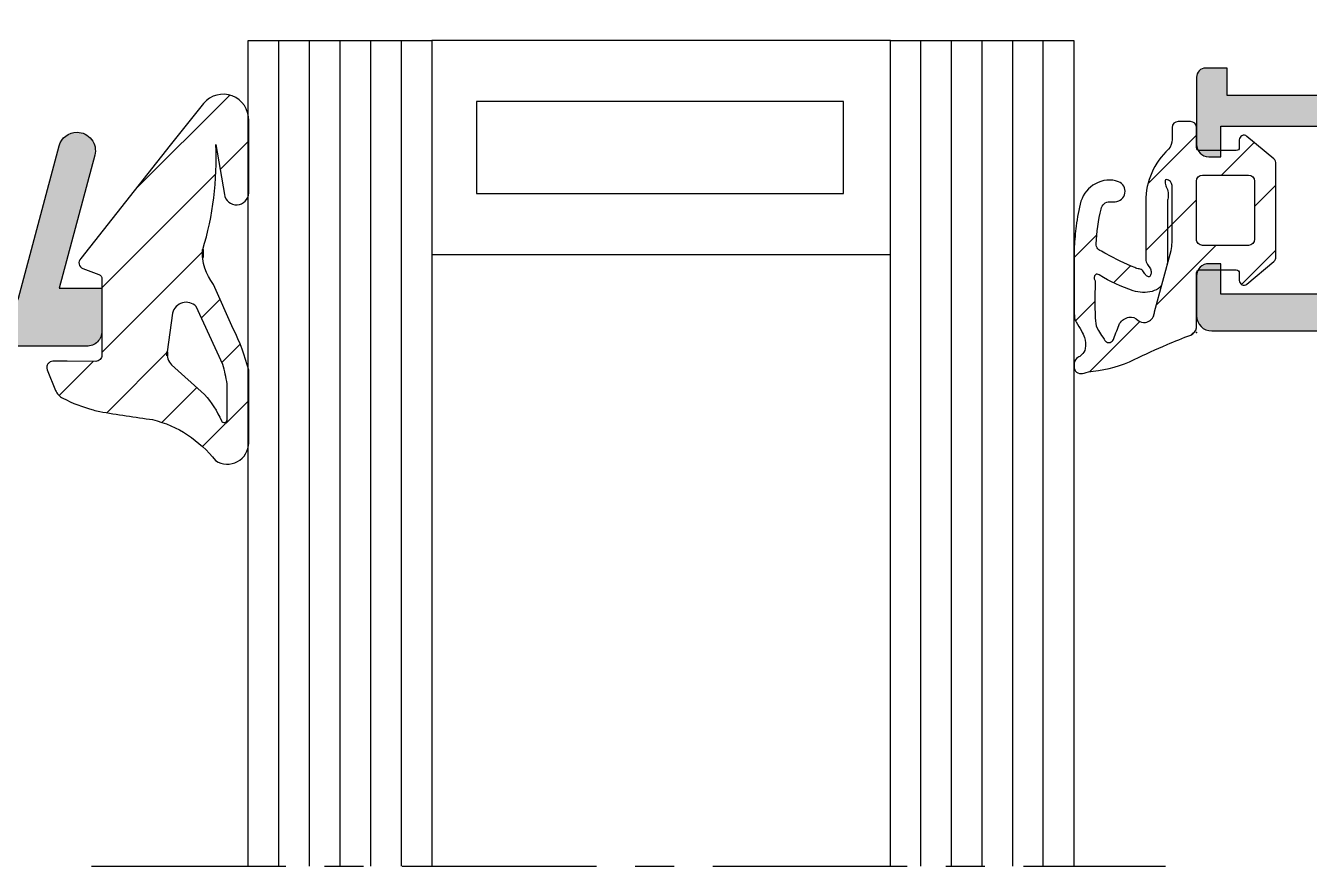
# Model space of a CAD drawing. Header units: millimetres. Extents: x -157 to 4988, y 4688 to 7765.
# Drawn here: x 1968.37 to 2010.36, y 5128.63 to 5156.12 of the extents above; entities that cross this region are included whole.
import ezdxf

# ---------------------------------------------------------------- set-up
doc = ezdxf.new("R2010")
doc.units = ezdxf.units.MM
doc.header["$LTSCALE"] = 0.2
doc.linetypes.add('CENTER', pattern=[50.800000000000004, 31.75, -6.35, 6.35, -6.35])
doc.layers.add('AM_VIS', color=7, linetype='Continuous', lineweight=50)
for name, color, linetype in [('REYNAERS', 7, 'Continuous'), ('RI-FILLING', 7, 'Continuous'), ('RI-GASKET', 7, 'Continuous'), ('RI-HATCH-I', 4, 'Continuous'), ('RI-HATCH-P', 7, 'Continuous'), ('RI-OTHERS', 7, 'CENTER'), ('RI-PROFILE', 7, 'Continuous')]:
    doc.layers.add(name, color=color, linetype=linetype)

# ---------------------------------------------------------------- blocks, each defined once
blk = doc.blocks.new('0809125v2')
at = {"layer": 'RI-HATCH-I'}
h = blk.add_hatch(dxfattribs=at)
h.set_pattern_fill('_USER', color=256, scale=1.5, angle=45, style=0, pattern_type=0)
h.set_pattern_definition([(45, (-188.570118990486, -265.9912318183971), (-1.060660171779821, 1.060660171779821), [])])
edge = h.paths.add_edge_path(flags=0)
edge.add_arc((-3.266808790344641, -1.514390363790483), 6.993056930356515, 13.12762911461085, 14.8832352250005)
edge.add_arc((-1.254332935883014, -0.9692369267245908), 4.908084508887632, 14.766967212655, 27.32736249534486)
edge.add_arc((2.663967475903718, 1.051930842461331), 0.4992187407762521, 27.69322661624807, 47.7216272417134)
edge.add_arc((2.662483325391094, 1.050298545000658), 0.5014248907579857, 47.7216272417722, 67.91622092790882)
edge.add_line((2.851000000005769, 1.514936451831488), (2.175000000005383, 1.787936451832536))
edge.add_arc((2.101143009103197, 1.602079170425384), 0.1999944603160469, 68.32784400976273, 96.1664970594739)
edge.add_arc((2.101205321873039, 1.600590288079218), 0.201481445245687, 96.13863407999324, 123.8417864577367)
edge.add_arc((2.098819113653661, 1.602228784108263), 0.1987945393241029, 123.5335516076557, 151.7943892228079)
edge.add_arc((2.099443878106484, 1.602019856185905), 0.1994438955410816, 151.8263251967671, 180.0239602102188)
edge.add_line((1.900000000004837, 1.601936451831023), (1.900000000004837, 1.140347742772462))
edge.add_line((1.900000000005292, 1.140347742772462), (1.902937866565225, 0.2007494766916693))
edge.add_ellipse((1.702936626431637, 0.2007527028749223), major_axis=(-0.2000012401589834, 0), ratio=1, start_angle=134.999597686171, end_angle=179.9990757723808, ccw=False)
edge.add_ellipse((1.70293464037988, 0.200750716824075), major_axis=(-0.2000012401589834, 0), ratio=1, start_angle=90.00092422827697, end_angle=135.000402314566, ccw=False)
edge.add_line((1.702937866564952, 0.0007494766909417194), (-0.7939584688417938, 0.0007494766909417194))
edge.add_ellipse((-0.793958468841339, 0.1507494766905779), major_axis=(0, 0.1500000000006174), ratio=1, start_angle=110.99402254853209, end_angle=179.9999999999132, ccw=False)
edge.add_line((-0.934001140129368, 0.09700889408708235), (-1.135618380251145, 0.6224035868257829))
edge.add_arc((-1.322341941968062, 0.5507494766883951), 0.1999999999998472, 20.99402254845538, 134.1806700118961)
edge.add_line((-1.461726581500244, 0.6941786308456699), (-5.164543037093409, -2.23319652425522))
edge.add_line((-5.164543037093409, -2.23319652425522), (-6.535396460794601, -3.325318002316237))
edge.add_arc((-5.999016009218195, -3.964903698249657), 0.83472980734774, 129.9844533104583, 271.5753617302869)
edge.add_line((-5.976067796917761, -4.799318002312759), (-3.603725124662816, -4.799318002312759))
edge.add_arc((-3.614762668240729, -4.399966688124152), 0.3995038166426877, 271.583176726607, 442.0338848151334)
edge.add_line((-3.559396460799491, -4.004318002312687), (-5.184189593621596, -3.727479480399381))
edge.add_arc((-4.731660991873269, 6.604335743792433), 10.34172074474139, 267.4920749722565, 286.7525235910142)
edge.add_ellipse((-1.621202047934986, -4.877265838505593), major_axis=(-1.584105772896125, 0), ratio=1, start_angle=230.5735359755552, end_angle=274.6919500438218, ccw=False)
edge.add_line((-0.6151564961917586, -3.653638669984105), (0.8384023556056661, -4.296343671825127))
edge.add_arc((3.980356491244237, 2.079099200702728), 7.107611948562512, 243.7649394590514, 255.4101071984711)
edge.add_line((2.189958660427436, -4.799318002312759), (4.565612852206613, -4.799318002312759))
edge.add_arc((4.565441028461208, -4.099372415295477), 0.6999456081075806, 270.0140650579369, 393.2773109394639)
edge.add_ellipse((7.451437930762239, -0.7468770168375727), major_axis=(0, 3.755720693927097), ratio=1, start_angle=104.0513710133489, end_angle=142.2208993995297, ccw=False)
edge.add_arc((-60.45784792669863, -10.5866928264582), 64.883123842243, 7.90902789901756, 9.456818615984918)
edge = h.paths.add_edge_path(flags=0)
edge.add_line((0.3247293850424455, -2.312465564014531), (1.591729385042271, -2.134465564014647))
edge.add_ellipse((1.659614739861553, -2.632056340183738), major_axis=(-0.5022001612174773, 0), ratio=1, start_angle=224.7201225362318, end_angle=277.7687909975172, ccw=False)
edge.add_line((2.016454267008356, -2.278686061590236), (2.985850353051973, -3.357111057848272))
edge.add_arc((5.172120362880577, -0.8760725336756536), 3.306860854996689, 228.613772336406, 246.3421014485282)
edge.add_ellipse((3.805032848432091, -3.996612969745513), major_axis=(0, 0.100000000000024), ratio=1, start_angle=180, end_angle=336.34210144873094, ccw=False)
edge.add_line((3.805032848432091, -4.096612969744058), (2.639232276286947, -4.096612969744058))
edge.add_ellipse((3.453900262083351, 0.9985102552895455), major_axis=(-5.159841529094246, 0), ratio=1, start_angle=73.68331852826799, end_angle=80.91577264250208, ccw=False)
edge.add_line((2.004262695929555, -3.95351110291773), (0.110729385042049, -3.081014738284978))
edge.add_ellipse((0.426497637256233, -2.754870987105789), major_axis=(-0.4539596188423319, 0), ratio=1, start_angle=-77.04538985495651, end_angle=45.92601561603118, ccw=False)
at = {"layer": 'AM_VIS', "color": 251}
for p, q in [((1.727500094673559, -2.134465564015102), (1.591729385040452, -2.134465564015102)), ((-1.491624600367032, -3.298468579576422), (-1.750779495523403, -3.298468579576422))]:
    blk.add_line(p, q, dxfattribs=at)
at = {"layer": 'RI-GASKET'}
for points in [[(1.90293786656477, 0.2007494766912146), (1.900000000004837, 1.140347742772008), (1.90000000000461, 1.601936451830625, -0.1236600000006206), (1.92363000000455, 1.69618645183067, -0.1239400000002338), (1.989000000005035, 1.767936451831588, -0.1214700000011062), (2.079660000005106, 1.800916451831597, -0.1220700000003591), (2.175000000005383, 1.787936451832081), (2.851000000005683, 1.514936451830806, -0.08834430147093786), (2.999808536600796, 1.421295341421001, -0.08761353451149438), (3.105999997136053, 1.283936448675092, -0.05486000000001399), (3.491639997135934, 0.2817764486766237, -0.007660426586810939), (3.543495495609761, 0.07387937523782284, -0.006753613713238881), (3.808094293668574, -1.658735050109271, 0.1681031249135108), (5.150612851243494, -3.715318002314177, -0.5964937297151146), (4.565612852206613, -4.799318002313214), (2.189958660428033, -4.799318002314521, -0.05085540381365652), (0.8384023556056661, -4.296343671825582), (-0.6151564961931797, -3.653638669984787, 0.1949165639264161), (-1.750779495523091, -3.29846857957682, -0.08423796875828747), (-5.184189593621596, -3.727479480399836), (-3.55939646079932, -4.004318002311493, -0.9199555633543457), (-3.603725124662816, -4.799318002313214), (-5.976067796917789, -4.799318002314351, -0.7106033068009612), (-6.535396460794601, -3.325318002316692), (-5.164543037093409, -2.233196524255675), (-1.461726581500642, 0.6941786308453857, -0.5383693731078114), (-1.135618380251145, 0.6224035868253281), (-0.9340011401298511, 0.09700889408657076, 0.3105368499088417), (-0.7939584688417938, 0.0007494766904869721), (1.702937866564952, 0.0007494766904869721, 0.1989099999994804), (1.844357866564962, 0.05932947669140276, 0.1989099999987892)], [(2.016454267008356, -2.27868606159069), (2.985850353051717, -3.357111057849465, 0.07750908741562224), (3.845160331549806, -3.905017199654708, -0.81225856306562), (3.805032848432091, -4.096612969745991), (2.639232276286947, -4.096612969744513, -0.03156801431569928), (2.004262695929327, -3.953511102920174), (0.110729385042049, -3.081014738285432, -0.5947685654911321), (0.3247293850423603, -2.312465564014701), (1.591729385042271, -2.134465564015102, -0.2356928851204286)]]:
    blk.add_lwpolyline(points, format="xyb", close=True, dxfattribs=at)
blk = doc.blocks.new('0020687b')
at = {"layer": 'RI-PROFILE'}
blk.add_lwpolyline([(-1.13686837721616e-13, -0.4999999999999032), (1.13686837721616e-13, -1.292893218813236, 0.1989123673796515), (0.1464466094068939, -1.64644660940657), (0.3535533905932198, -1.853553390592782, -0.198912367379718), (0.5, -2.207106781186229), (0.5000000000001137, -3.99999999999979), (-1.199999999817919, -3.999999999999562), (-1.735532172591093, -3.805082229618196, 0.2216946626429195), (-2.577552315916819, -3.878749446619639), (-3.249999999999886, -4.266987298040948, 0.7673269879789715), (-3, -5.199999999933115), (0.4999999999755573, -5.199999999999622, 0.4142135623786883), (1.800000000000182, -3.899999999999539), (1.800000000000068, -1.811324896595027, -0.4115167311707437), (2.300000000000068, -1.29999999999828), (12.3000000000003, -1.299999999990777, -0.414213562373095), (12.80000000000075, -1.799999999990436), (12.8000000000111, -16.09999999999443), (12.8000000000111, -16.09999999999443, -0.4142135623730784), (12.30000000001144, -16.5999999999948), (-3.497056274848006, -16.59999999999959, 0.517638090204696), (-4.251303508113978, -17.66666666666578, 0.2950206352850211), (-2.016666666666879, -19.39095649434015, 0.4388662299657777), (-1.800000000000068, -19.1916521486219), (-1.800000000000068, -18.61961524225649, 0.2679491924281567), (-1.950000000003001, -18.35980762113289, -0.7673269879748268), (-1.800000000000182, -17.79999999999953), (12.30000000001087, -17.7999999999953, -0.4142135623732948), (12.80000000001132, -18.2999999999953), (12.80000000001115, -26.0864344743404, -0.339443199361483), (12.42942868030678, -26.56939225377616), (7.44468558365832, -27.90526207114724, 0.3394431993611774), (7.000000000013124, -28.48481140646979, 0.49315775462022), (7.75531441636786, -29.06436074179144), (12.09995875200815, -27.9000320847949), (12.10002291867584, -29.30003208332434), (13.50002291720528, -29.29996791665642, 0.414213562373095), (14.00000000001312, -28.79994500051496), (13.99999999999977, -0.4999770833228778, 0.414200138164292), (13.50000000052455, 1.008704231253432e-11), (0.4999999999995453, 4.236611061969597e-13, 0.4142135623729618)], format="xyb", close=True, dxfattribs=at)
blk = doc.blocks.new('0020687')
at = {"layer": 'RI-HATCH-P'}
h = blk.add_hatch(color=256, dxfattribs=at)
h.dxf.hatch_style = 1
edge = h.paths.add_edge_path()
edge.add_line((-1.030286966852145e-13, -0.5187404623897081), (1.243449787580175e-13, -1.311633681203041))
edge.add_arc((0.5000000000002385, -1.311633681203), 0.5000000000001141, 180.0000000000047, 225.0000000000033)
edge.add_line((0.1464466094069046, -1.665187071796375), (0.3535533905932304, -1.872293852982587))
edge.add_arc((-8.626432901337466e-14, -2.225847243575955), 0.500000000000097, -8.981260180007666e-12, 45.000000000004206, ccw=False)
edge.add_line((0.5000000000000107, -2.225847243576034), (0.5000000000001243, -4.018740462389594))
edge.add_line((0.5000000000001243, -4.018740462389594), (-1.199999999817909, -4.018740462389367))
edge.add_line((-1.199999999817909, -4.018740462389367), (-1.735532172591082, -3.823822692008001))
edge.add_arc((-2.0775523159168, -4.763515312794049), 1.000000000000148, 70.00000000000009, 119.9999999999956)
edge.add_line((-2.577552315916808, -3.897489909009444), (-3.249999999999876, -4.285727760430753))
edge.add_arc((-2.999999999999946, -4.718740462322963), 0.4999999999999573, 119.9999999999935, 269.9999999999951)
edge.add_line((-2.999999999999989, -5.21874046232292), (0.499999999975568, -5.218740462389427))
edge.add_arc((0.5000000000002519, -3.918740462389486), 1.299999999999941, 269.9999999989121, 360.0000000000063)
edge.add_line((1.800000000000193, -3.918740462389344), (1.800000000000079, -1.830065358984832))
edge.add_arc((2.308029642686613, -1.826717676116341), 0.5080406724158959, 90.9056042522356, 180.3775475035984, ccw=False)
edge.add_line((2.300000000000079, -1.318740462388085), (12.30000000000031, -1.318740462380585))
edge.add_arc((12.3000000000007, -1.818740462380642), 0.5000000000000568, 4.558842192636803e-11, 90.00000000004559, ccw=False)
edge.add_line((12.80000000000076, -1.818740462380244), (12.8000000000111, -16.11874046238423))
edge.add_arc((12.30000000001107, -16.11874046238458), 0.5000000000000284, -89.99999999995771, 3.9108272176235914e-11, ccw=False)
edge.add_line((12.30000000001144, -16.6187404623846), (-3.497056274847999, -16.61874046238939))
edge.add_arc((-3.49705627484789, -17.41874046238958), 0.8000000000001855, 90.0000000000078, 199.471220634436)
edge.add_arc((-1.799999999999152, -16.81874046239059), 2.600000000000815, 199.4712206344453, 265.219808152779)
edge.add_arc((-2.000000000000063, -19.21039261101161), 0.2000000000000013, 265.21980815276, 359.9999999999715)
edge.add_line((-1.800000000000061, -19.21039261101171), (-1.800000000000061, -18.6383557046463))
edge.add_arc((-2.099999999994243, -18.63835570465637), 0.2999999999941818, 1.922920953054382e-09, 60.00000000128856)
edge.add_arc((-1.800000000000288, -18.11874046238915), 0.2999999999998105, 89.9999999999784, 239.99999999938228, ccw=False)
edge.add_line((-1.800000000000175, -17.81874046238934), (12.30000000001088, -17.8187404623851))
edge.add_arc((12.30000000001127, -18.31874046238516), 0.5000000000000568, 6.480149750132114e-12, 90.00000000004559, ccw=False)
edge.add_line((12.80000000001133, -18.3187404623851), (12.80000000001116, -26.1051749367302))
edge.add_arc((12.30000000001102, -26.10517493673071), 0.5000000000001386, -74.99772722975769, 5.832134775118902e-11, ccw=False)
edge.add_line((12.42942868030679, -26.58813271616597), (7.44468558365833, -27.92400253353705))
edge.add_arc((7.60000000001347, -28.50355186885947), 0.600000000000336, 105.0022727702591, 180.0000000000122)
edge.add_arc((7.600000000013149, -28.50355186885904), 0.6000000000000147, 180.0000000000536, 285.0022727702259)
edge.add_line((7.75531441636787, -29.08310120418124), (12.09995875200816, -27.91877254718471))
edge.add_line((12.09995875200816, -27.91877254718471), (12.10002291867585, -29.31877254571415))
edge.add_line((12.10002291867585, -29.31877254571415), (13.50002291720529, -29.31870837904622))
edge.add_arc((13.50000000053848, -28.81870837957157), 0.4999999999998267, 270.0026260565781, 360.0026260565782)
edge.add_line((14.00000000001313, -28.81868546290476), (13.99999999999978, -0.5187175457126862))
edge.add_arc((13.50000000052496, -0.51874046237972), 0.4999999999999991, 0.0026260566040062, 90.00000000004538)
edge.add_line((13.50000000052456, -0.01874046237972138), (0.4999999999995559, -0.01874046238938121))
edge.add_arc((0.5000000000000036, -0.5187404623894878), 0.5000000000001066, 90.0000000000513, 180.0000000000252)
blk.add_blockref('0020687b', (0, -0.01874046238981464))
blk = doc.blocks.new('4E30102')
at = {"layer": 'RI-PROFILE'}
for points in [[(9.999999999998778, 0.3000014616805586), (9.999999999998778, 0.7057983254972626, -0.2723753441444001), (10.25717853441043, 1.142876963558201), (10.78674154850856, 1.43707863805691, -0.1274581865797777), (11.02956301409782, 1.499999999995971), (11.39999999999932, 1.499999999995971, 0.414213562373095), (11.89999999999932, 1.999999999995971), (11.90000000000023, 7.080386219409045), (12.20000000000041, 7.60000146168006), (11.90000000000023, 8.119616703950962), (11.90000000000114, 13.09999999999611, 0.4142135623719629), (11.40000000000205, 13.59999999999679), (3.900000000002962, 13.60000000000407, -0.414213562373761), (3.60000000000278, 13.90000000000493), (3.600000000003689, 14.3057983255065, -0.2723753441438977), (3.857178534413521, 14.74287696356539), (4.345357470363211, 15.01408748353669, 0.2723753441257345), (4.500000000003325, 15.27652100470284), (4.500000000003325, 17.38038621941002), (4.800000000003507, 17.90000146168058), (4.500000000003325, 18.41961670395137), (4.500000000005144, 20.09999999999952, 0.414213562373095), (4.000000000005144, 20.59999999999952), (3.600000000004599, 20.59999999999952, -0.4142135623728619), (2.600000000004599, 21.60000000000043), (2.910225128372673, 23.58887717547777, 0.2631925988207475), (2.867635902068884, 23.7811301328697), (2.456571383980787, 24.23795703516402, -0.18525640820099), (2.405243108869996, 24.37173565161124), (2.405243108869996, 25.19606560550375, -0.4796563285019602), (2.6485310316572, 25.39132480692781), (5.327820600900537, 24.79734060975165, -1.178331541214416), (5.18086582384845, 24.43104578829077), (3.891255217695885, 22.65604906553421, 0.08309359224700429), (3.861797665378305, 22.59696635602035), (3.800000000001688, 22.34999999999975, 0.7673269879755137), (4.359807621129818, 22.19999999999988), (8.600000000005508, 22.19999999999806, 0.414213562374427), (8.800000000004417, 22.39999999999788), (8.800000000004417, 22.74859206136905, 0.1264643973335883), (8.775210092850699, 22.84503594849964), (7.974329353149784, 24.29999999999843, -1.000000000011369), (7.974329353150694, 24.69999999999897), (10.62567064686178, 24.69999999999806, -0.9999999999886312), (10.62567064686087, 24.29999999999752), (9.824789907159044, 22.84503594849964, 0.1264643973347382), (9.800000000005326, 22.74859206136905), (9.800000000005326, 22.39999999999788, 0.4142135623754259), (10.00000000000514, 22.19999999999806), (14.2401923788681, 22.19999999999693, 0.767326987974171), (14.80000000000169, 22.34999999999975), (14.73820233462325, 22.59696635602126, 0.08309359224737532), (14.70874478230658, 22.65604906553524), (13.41913417616311, 24.43104578827622, -1.178331541217745), (13.27217939910193, 24.79734060975256), (15.95146896834527, 25.39132480692871, -0.4796563285019602), (16.19475689113247, 25.19606560550466), (16.19475689113247, 24.37173565161215, -0.185256408201137), (16.14342861602168, 24.23795703516482), (15.73236409793267, 23.78113013287049, 0.2631925988212488), (15.68977487162979, 23.58887717547868), (16.0000000000106, 22.57417650200814), (16.0000000000106, 21.92630117483447), (16.0000000000106, 21.4000014616817, -0.414213562373095), (15.80000000001078, 21.20000146168165), (15.80000000000987, 19.89998224306357, -0.4142135623742048), (15.50000000000969, 19.59998224306407), (14.90000096603094, 19.59998224306407), (14.90000096607096, 16.70000146156924, 0.4142135623679005), (15.40000096606914, 16.20000146157629), (15.90000096607733, 16.20000146157492), (15.90000096607824, 15.20000146157106), (18.72200075799506, 15.2000014615706), (19.30000000004443, 14.86629344358182), (19.87799924209472, 15.20000146157083), (24.40000000004571, 15.20000146156606), (24.40000000004662, 16.20000146156605), (24.90000000003934, 16.20000146156469, 0.4142135623773572), (25.40000000004116, 16.70000146157015), (25.40000000000842, 19.60000146166414), (24.50000000000787, 19.60000146166414), (24.49999999999878, 20.3000014616601, -0.4142135623753147), (24.79999999999896, 20.60000146166437), (27.0000000000106, 20.60000146166323, -0.4142135623666019), (27.40000000000205, 20.20000146166246), (27.40000000001024, 19.8000014616626), (26.4000000000066, 19.80000146166351), (26.40000000000842, 15.70000146166405, 0.4142135623729618), (26.90000000000842, 15.20000146166428), (31.40000000000387, 15.20000146166678, 0.4142135623718297), (31.90000000000296, 15.70000146166701), (31.90000000000114, 19.80000146166396), (30.90000000000842, 19.80000146165941), (30.90000000000205, 20.20000146166269, -0.4142135623802541), (31.30000000000805, 20.60000146166028), (32.60000000000096, 20.60000146166437, -0.4142135623694988), (33.10000000000096, 20.10000146166141), (33.10000000000278, 14.10000207778087, -0.4142135623732282), (32.60000000000278, 13.60000207778064), (26.92451212678466, 13.60000207778064, 0.2950712656434566), (26.46859791442117, 13.30528780783681), (20.6102923062987, 0.2947157316210181, -0.2950712656434004), (20.15437809393521, 1.461677307190712e-06), (10.29999999999896, 1.461680604109006e-06, -0.4142135623729842)], [(13.50000000000151, 2.100001461679604), (13.50000000000151, 13.10000146168051, -0.414213562373095), (14.00000000000151, 13.60000146168051), (24.53718929730681, 13.60000146168051, -0.5443165585226732), (24.71955498225239, 13.31788716965804), (19.57601256874628, 1.894715731621837, -0.2950712656434795), (19.12009835638278, 1.600001461678012), (14.00000000000151, 1.600001461679604, -0.4142135623729975)]]:
    blk.add_lwpolyline(points, format="xyb", close=True, dxfattribs=at)
blk.add_lwpolyline([(12.89998250837712, 15.20000146167929), (12.89998250837712, 20.60000146168188), (6.100000000000051, 20.60000146168188), (6.100000000000051, 15.20000146167929)], close=True, dxfattribs=at)
blk = doc.blocks.new('4030102b', base_point=(104.1181761770932, -8.438798130336409))
blk.add_blockref('4E30102', (104.1181761770937, -8.43879959201648))
blk = doc.blocks.new('4030102')
at = {"layer": 'RI-HATCH-P', "transparency": 33554687}
h = blk.add_hatch(color=256, dxfattribs=at)
h.dxf.hatch_style = 1
h.paths.add_polyline_path([(12.99999968614976, 55.80000146167006), (12.99999968615023, 84.30000146166995), (4.099999686150142, 84.30000146166995), (4.099999686150127, 55.80000146167006)], flags=16)
edge = h.paths.add_edge_path()
edge.add_line((14.70950181024166, 53.74450650021841), (13.43523916660088, 51.95806022283713))
edge.add_arc((13.31540785910312, 51.79793384229926), 0.2000000000019531, 53.19048705328616, 257.4999384066084)
edge.add_line((13.27211972641, 51.60267468740832), (15.95140664250461, 51.00868805633288))
edge.add_arc((15.9971192424984, 51.20339552326323), 0.2000015986851711, 256.7876232195745, 359.2797737206845)
edge.add_line((16.19710503997102, 51.20088150538967), (16.19710593691885, 52.03516768210081))
edge.add_arc((15.99710473003151, 52.03561370790074), 0.200001704231252, 359.8722240034369, 399.047345468203)
edge.add_line((16.15243118701302, 52.1616072531996), (15.74127300205249, 52.68786689776081))
edge.add_arc((15.89887528515442, 52.81099902338626), 0.1999999999999527, 162.9999384007743, 217.99993840076, ccw=False)
edge.add_line((15.70761439682828, 52.86947356995719), (15.99999974920702, 54.05000146743358))
edge.add_arc((16.29999974920669, 54.05000146743368), 0.2999999999996703, 29.999999999734428, 180.000000000019, ccw=False)
edge.add_line((16.55980737034243, 54.20000146743231), (19.09999968614967, 54.20000146166964))
edge.add_arc((19.0999996861495, 54.70000146166975), 0.5000000000001137, 270.0000000000196, 360)
edge.add_line((19.59999968614962, 54.70000146166975), (19.59999968614962, 56.19171108480449))
edge.add_arc((19.09999968614962, 56.19171108480447), 0.5, 2.442665995363981e-12, 60.00000000001522)
edge.add_line((19.3499996861495, 56.62472378669676), (18.39999968614957, 57.17320654242652))
edge.add_arc((18.29999968614965, 57.00000146166956), 0.2000000000000285, 60.00000000003009, 179.9999999999898)
edge.add_line((18.09999968614962, 57.00000146166959), (18.09999968614962, 56.10000146167018))
edge.add_arc((17.59999968614962, 56.10000146167018), 0.5, -90, 0, ccw=False)
edge.add_line((17.59999968614962, 55.60000146167018), (15.09999968614962, 55.60000146167018))
edge.add_arc((15.09999968614962, 56.10000146167018), 0.5, 180, 270, ccw=False)
edge.add_line((14.59999968614962, 56.10000146167018), (14.60000868179846, 59.53038621937505))
edge.add_line((14.60000868179846, 59.53038621937505), (14.29999968614995, 60.05000146166821))
edge.add_line((14.29999968614995, 60.05000146166821), (14.59996245937192, 60.56955222526786))
edge.add_line((14.59996245937192, 60.56955222526786), (14.60057625077805, 63.60056839888068))
edge.add_arc((15.10057624184611, 63.60047388969507), 0.500000000000052, 89.9891700450201, 179.9891700450144, ccw=False)
edge.add_line((15.10067075103167, 64.10047388076313), (17.59999968615013, 64.1000014616701))
edge.add_arc((17.59999968615013, 63.6000014616701), 0.5, -7.958078640513122e-13, 90, ccw=False)
edge.add_line((18.09999968615013, 63.6000014616701), (18.09999968615013, 62.3000014616702))
edge.add_arc((18.29999968615014, 62.30000146167018), 0.2000000000000171, 179.9999999999959, 299.9999999999765)
edge.add_line((18.39999968615008, 62.12679638091324), (19.34999968615001, 62.67527913664303))
edge.add_arc((19.09999968615008, 63.10829183853534), 0.5000000000000424, 299.9999999999878, 360.0000000000016)
edge.add_line((19.59999968615013, 63.10829183853536), (19.59999968615014, 66.69171108480498))
edge.add_arc((19.09999968615014, 66.6917110848048), 0.5, 2.116977195982116e-11, 60.00000000000028)
edge.add_line((19.34999968615014, 67.12472378669702), (18.39999968614941, 67.67320654242724))
edge.add_arc((18.29999968614933, 67.50000146167133), 0.1999999999991898, 59.99999999983967, 180.0000000002605)
edge.add_line((18.09999968615014, 67.50000146167042), (18.09999968615013, 66.40000146167029))
edge.add_arc((17.59999968615001, 66.40000146167017), 0.5000000000001137, -89.99999999998698, 1.3017142919125035e-11, ccw=False)
edge.add_line((17.59999968615013, 65.90000146167006), (15.09999968615013, 65.90000146167006))
edge.add_arc((15.09999968615013, 66.40000146167006), 0.5, 180, 270, ccw=False)
edge.add_line((14.59999968615013, 66.40000146167006), (14.59999968614918, 74.38038621940026))
edge.add_line((14.59999968614918, 74.38038621940026), (14.29999968614996, 74.9000014616698))
edge.add_line((14.29999968614996, 74.9000014616698), (14.59999968614923, 75.41961670393911))
edge.add_line((14.59999968614923, 75.41961670393911), (14.59999968615014, 84.10000146166962))
edge.add_line((14.59999968615014, 84.10000146166962), (18.09999968615014, 84.10000146166962))
edge.add_line((18.09999968615014, 84.10000146166962), (18.09999968615014, 81.88633691899949))
edge.add_line((18.09999968615014, 81.88633691899949), (18.76997977065187, 81.70681629641248))
edge.add_arc((18.82174357967244, 81.90000146166804), 0.199999999997837, 254.9999999998142, 299.9999999998479)
edge.add_line((18.9217435796709, 81.72679638091276), (19.34999968615014, 81.9740501592706))
edge.add_arc((19.09999968615014, 82.40706286116283), 0.5000000000000041, 299.9999999999997, 359.9999999999788)
edge.add_line((19.59999968615014, 82.40706286116264), (19.59999968615014, 85.4000014616698))
edge.add_arc((19.09999968615014, 85.4000014616698), 0.5, 0, 90)
edge.add_line((19.09999968615014, 85.9000014616698), (-19.00000031384931, 85.9000014616698))
edge.add_arc((-19.00000031384931, 85.4000014616698), 0.5, 90, 180)
edge.add_line((-19.50000031384931, 85.4000014616698), (-19.50000031384931, 82.40000146166253))
edge.add_arc((-19.00000031384977, 82.40000146166389), 0.4999999999995453, 180.0000000001563, 270.0000000002084)
edge.add_line((-19.00000031384795, 81.90000146166435), (-17.70000031385504, 81.90000146167071))
edge.add_arc((-17.70000031385595, 82.30000146167149), 0.4000000000007731, 270.0000000001303, 360.0000000001629)
edge.add_line((-17.30000031385518, 82.30000146167262), (-17.30000031385677, 82.7000014616718))
edge.add_line((-17.30000031385677, 82.7000014616718), (-18.30000031384995, 82.70000146166498))
edge.add_line((-18.30000031384995, 82.70000146166498), (-18.30000031384859, 84.70000146168005))
edge.add_line((-18.30000031384859, 84.70000146168005), (-12.80000031384949, 84.70000146167027))
edge.add_line((-12.80000031384949, 84.70000146167027), (-12.80000031385677, 82.70000146167953))
edge.add_line((-12.80000031385677, 82.70000146167953), (-13.80000031385677, 82.70000146167772))
edge.add_line((-13.80000031385677, 82.70000146167772), (-13.80000031385632, 82.30000146167808))
edge.add_arc((-13.40000031385662, 82.30000146167814), 0.399999999999693, 180.0000000000082, 270.0000000001221)
edge.add_line((-13.40000031385577, 81.90000146167844), (-11.40000031385486, 81.90000146168117))
edge.add_arc((-11.40000031385583, 82.40000146168123), 0.5000000000000568, 270.0000000001107, 360.0000000001498)
edge.add_line((-10.90000031385577, 82.40000146168254), (-10.90000031385622, 82.70000146168272))
edge.add_line((-10.90000031385622, 82.70000146168272), (-11.80000031385677, 82.70000146168135))
edge.add_line((-11.80000031385677, 82.70000146168135), (-11.80000031385848, 84.20000146166998))
edge.add_line((-11.80000031385848, 84.20000146166998), (1.047636502329766, 83.8988859313088))
edge.add_arc((1.012489904307145, 82.39929774895718), 1.500000000000395, 10.222145539949281, 88.65737597350977, ccw=False)
edge.add_arc((2.291855119974713, 82.63000241935168), 0.1999999999996371, -89.99999999996737, 10.222145540063991, ccw=False)
edge.add_line((2.291855119974826, 82.43000241935204), (0.4999996791403021, 82.43000241935195))
edge.add_line((0.4999996791403021, 82.43000241935195), (0.499999679123988, 82.13000241935447))
edge.add_arc((0.9999996791323724, 82.13000241936064), 0.5000000000083844, 180.0000000007068, 270.0000000009608)
edge.add_line((0.9999996791407568, 81.63000241935225), (2.499999686150744, 81.63000241935151))
edge.add_line((2.499999686150744, 81.63000241935151), (2.499999686149323, 77.75000550285174))
edge.add_line((2.499999686149323, 77.75000550285174), (-1.200001391500308, 77.75000051872095))
edge.add_arc((-1.200000313850666, 76.95000051872168), 0.7999999999999982, 90.00007718097038, 180)
edge.add_line((-2.000000313850677, 76.95000051872168), (-2.000000313850677, 73.80000146166412))
edge.add_arc((-1.500000313850677, 73.80000146166458), 0.5, 180.0000000000521, 270)
edge.add_line((-1.500000313850677, 73.30000146166458), (-1.000000313850677, 73.30000146166458))
edge.add_arc((-1.000000313850677, 73.80000146166458), 0.5, 270, 359.9999999999479)
edge.add_line((-0.500000313850677, 73.80000146166412), (-0.500000313850677, 75.75000146166391))
edge.add_line((-0.500000313850677, 75.75000146166391), (2.499999686149323, 75.75000146166391))
edge.add_line((2.499999686149323, 75.75000146166391), (2.499999686150687, 66.31961670393389))
edge.add_line((2.499999686150687, 66.31961670393389), (2.79999968614996, 65.80000146166458))
edge.add_line((2.79999968614996, 65.80000146166458), (2.499999686150687, 65.28038621939504))
edge.add_line((2.499999686150687, 65.28038621939504), (2.499999686149309, 55.75000550285105))
edge.add_line((2.499999686149309, 55.75000550285105), (-0.5000003138498386, 55.75000550285105))
edge.add_line((-0.5000003138498386, 55.75000550285105), (-0.500000313850677, 57.80000146166455))
edge.add_arc((-1.000000313850677, 57.80000146166455), 0.5, 0, 90)
edge.add_line((-1.000000313850677, 58.30000146166455), (-1.500000313850677, 58.30000146166455))
edge.add_arc((-1.500000313850677, 57.80000146166455), 0.5, 90, 180)
edge.add_line((-2.000000313850677, 57.80000146166455), (-2.000000313850521, 55.00001596728848))
edge.add_arc((-1.200000313850396, 55.00001596728842), 0.8000000000001251, 179.9999999999959, 270.0000000000041)
edge.add_line((-1.200000313850339, 54.20001596728829), (2.040192020554414, 54.20000157494312))
edge.add_arc((2.299999641690206, 54.05000157494455), 0.299999999999684, -8.071765478234738e-12, 150.0000000002804, ccw=False)
edge.add_line((2.599999641689877, 54.0500015749445), (2.892384994068792, 52.8694735699573))
edge.add_arc((2.701124105742551, 52.8109990233864), 0.2000000000000375, -37.999938400771725, 17.000061599209573, ccw=False)
edge.add_line((2.858726388844516, 52.68786689776086), (2.447568203883989, 52.16160725319966))
edge.add_arc((2.602894660865672, 52.03561370790101), 0.2000017042312521, 140.9526545318751, 180.1277759966405)
edge.add_line((2.402893453978336, 52.03516768210081), (2.402894350926104, 51.20088150538972))
edge.add_arc((2.602880148398654, 51.20339552326324), 0.2000015986851109, 180.7202262793035, 283.2123767804164)
edge.add_line((2.648592748392403, 51.00868805633294), (5.327879664487071, 51.60267468740837))
edge.add_arc((5.284591531793936, 51.79793384229929), 0.2000000000019297, 282.5000615933973, 486.8095129467155)
edge.add_line((5.164760224296188, 51.95806022283713), (3.89049758065552, 53.74450650021841))
edge.add_arc((4.053320559432876, 53.86064726639869), 0.1999999999671805, 197.0000615977324, 215.5000616008361, ccw=False)
edge.add_line((3.862059671136549, 53.80217271984232), (3.799999641696004, 54.04999629186406))
edge.add_arc((4.099999641695888, 54.04999661438045), 0.3000000000000568, 30.000061599212984, 180.0000615960923, ccw=False)
edge.add_line((4.359807101564755, 54.19999689370192), (8.599999489725704, 54.20000145236938))
edge.add_arc((8.599999704747418, 54.00000146166823), 0.1999999907012598, 6.159609239375641e-05, 90.0000615991865, ccw=False)
edge.add_line((8.799999695448562, 54.00000167667915), (8.80000014313471, 53.58359150587872))
edge.add_arc((8.600000143110677, 53.58359129086244), 0.200000000024149, -29.999938399265886, 6.159762847346428e-05, ccw=False)
edge.add_line((8.77320533140194, 53.48359147706937), (7.974390853212938, 52.10000077976874))
edge.add_arc((7.974391068235107, 51.9000007797688), 0.2000000000000545, 90.00006159931392, 269.9997910096337)
edge.add_line((7.974390338721108, 51.70000077977007), (10.62560905217602, 51.70000077977007))
edge.add_arc((10.62560832266196, 51.9000007797688), 0.2000000000000614, 270.0002089903826, 449.9999384006698)
edge.add_line((10.62560853768419, 52.10000077976874), (9.826794059495185, 53.48359147706937))
edge.add_arc((9.999999247786391, 53.58359129086242), 0.2000000000240908, 179.9999384023675, 209.9999383992705, ccw=False)
edge.add_line((9.799999247762415, 53.58359150587872), (9.799999695448562, 54.00000167667914))
edge.add_arc((9.999999686149707, 54.00000146166823), 0.1999999907012598, 89.9999384008135, 179.9999384039075, ccw=False)
edge.add_line((9.999999901171421, 54.20000145236937), (14.24019228933237, 54.19999689370191))
edge.add_arc((14.49999974920124, 54.04999661438043), 0.3000000000000627, -6.159608960842888e-05, 149.9999384007846, ccw=False)
edge.add_line((14.79999974920112, 54.04999629186405), (14.73793971976046, 53.80217271984227))
edge.add_arc((14.54667883146439, 53.86064726639813), 0.1999999999667903, 324.49993839927896, 342.99993840238244, ccw=False)
h.paths.add_polyline_path([(12.89998250837743, 15.19999999999937), (12.89998250837743, 20.60000000000196), (6.100000000000364, 20.60000000000196), (6.100000000000364, 15.19999999999937)], flags=16)
edge = h.paths.add_edge_path(flags=16)
edge.add_line((13.50000000000182, 2.099999999999691), (13.50000000000182, 13.1000000000006))
edge.add_arc((14.00000000000182, 13.1000000000006), 0.5, 90, 180, ccw=False)
edge.add_line((14.00000000000182, 13.6000000000006), (24.53718929730712, 13.6000000000006))
edge.add_arc((24.53718929730714, 13.40000000000057), 0.2000000000000277, -24.240738086882573, 90.00000000000409, ccw=False)
edge.add_line((24.7195549822527, 13.31788570797813), (19.57601256874659, 1.894714269941923))
edge.add_arc((19.12009835638305, 2.099999999997688), 0.4999999999995935, 270.0000000000049, 335.75926191313545, ccw=False)
edge.add_line((19.1200983563831, 1.599999999998099), (14.00000000000182, 1.599999999999691))
edge.add_arc((14.0000000000019, 2.099999999999774), 0.5000000000000835, 180.0000000000096, 269.9999999999902, ccw=False)
edge = h.paths.add_edge_path()
edge.add_line((9.99999999999909, 0.3000000000006455), (9.99999999999909, 0.7057968638173495))
edge.add_arc((10.5, 0.7057968638164454), 0.5000000000009095, 119.05460409901161, 179.9999999998964, ccw=False)
edge.add_line((10.25717853441074, 1.142875501878288), (10.78674154850887, 1.437077176376997))
edge.add_arc((11.02956301409785, 0.9999985383162187), 0.4999999999998424, 89.99999999996737, 119.0546040990424, ccw=False)
edge.add_line((11.02956301409813, 1.499998538316058), (11.39999999999964, 1.499998538316058))
edge.add_arc((11.39999999999964, 1.999998538316058), 0.5, 270, 360)
edge.add_line((11.89999999999964, 1.999998538316058), (11.90000000000055, 7.080384757729131))
edge.add_line((11.90000000000055, 7.080384757729131), (12.20000000000073, 7.600000000000147))
edge.add_line((12.20000000000073, 7.600000000000147), (11.90000000000055, 8.119615242271049))
edge.add_line((11.90000000000055, 8.119615242271049), (11.90000000000146, 13.0999985383162))
edge.add_arc((11.4000000000006, 13.09999853831603), 0.5000000000008527, 1.954132796287852e-11, 89.99999999979808)
edge.add_line((11.40000000000236, 13.59999853831688), (3.900000000003274, 13.59999853832415))
edge.add_arc((3.900000000003274, 13.89999853832434), 0.3000000000001819, 179.9999999998697, 270, ccw=False)
edge.add_line((3.600000000003092, 13.89999853832502), (3.600000000004002, 14.30579686382658))
edge.add_arc((4.100000000003064, 14.30579686382573), 0.4999999999990621, 119.0546040991257, 179.9999999999027, ccw=False)
edge.add_line((3.857178534413833, 14.74287550188548), (4.345357470363524, 15.01408602185678))
edge.add_arc((4.199673953146004, 15.27671139008606), 0.3003261081331949, 299.0180037960329, 359.9633996929357)
edge.add_line((4.500000000003638, 15.27651954302292), (4.500000000003638, 17.38038475773011))
edge.add_line((4.500000000003638, 17.38038475773011), (4.80000000000382, 17.90000000000067))
edge.add_line((4.80000000000382, 17.90000000000067), (4.500000000003638, 18.41961524227145))
edge.add_line((4.500000000003638, 18.41961524227145), (4.500000000005457, 20.0999985383196))
edge.add_arc((4.000000000005457, 20.0999985383196), 0.5, 0, 90)
edge.add_line((4.000000000005457, 20.5999985383196), (3.600000000004911, 20.5999985383196))
edge.add_arc((3.600000000005764, 21.59999853832046), 1.000000000000853, 179.9999999999967, 269.9999999999511, ccw=False)
edge.add_line((2.600000000004911, 21.59999853832051), (2.910225128372986, 23.58887571379785))
edge.add_arc((2.718964177180169, 23.64735005474234), 0.2000000000001813, 343.0000000000355, 401.9816897436453)
edge.add_line((2.867635902069196, 23.78112867118978), (2.4565713839811, 24.23795557348411))
edge.add_arc((2.605243108870113, 24.37173418993101), 0.1999999999998054, 179.9999999999104, 221.9816897435323, ccw=False)
edge.add_line((2.405243108870309, 24.37173418993132), (2.405243108870309, 25.19606414382384))
edge.add_arc((2.605243108870113, 25.19606414382406), 0.1999999999998039, 77.50000000005241, 180.0000000000621, ccw=False)
edge.add_line((2.648531031657512, 25.39132334524789), (5.32782060090085, 24.79733914807174))
edge.add_arc((5.284532678115255, 24.60207994665445), 0.1999999999930202, -121.22058389751618, 77.50000000015109, ccw=False)
edge.add_line((5.180865823848762, 24.43104432661085), (3.891255217696198, 22.6560476038543))
edge.add_arc((4.053058616571434, 22.53849055339571), 0.2000000000002511, 144.0000000000211, 162.9999999999693)
edge.add_line((3.861797665378617, 22.59696489434044), (3.800000000002001, 22.34999853831983))
edge.add_arc((4.09999999999873, 22.34999853832024), 0.2999999999967287, 180.0000000000773, 329.9999999995802)
edge.add_line((4.35980762113013, 22.19999853831997), (8.60000000000582, 22.19999853831815))
edge.add_arc((8.60000000000582, 22.39999853831706), 0.1999999999989086, 270, 360.0000000002606)
edge.add_line((8.80000000000473, 22.39999853831797), (8.80000000000473, 22.74859059968913))
edge.add_arc((8.60000000000315, 22.74859059968904), 0.2000000000015802, 2.646221494956737e-11, 28.83045745601808)
edge.add_line((8.775210092851012, 22.84503448681972), (7.974329353150097, 24.29999853831851))
edge.add_arc((7.974329353148278, 24.49999853831878), 0.2000000000002728, 89.99999999921829, 270.0000000005211, ccw=False)
edge.add_line((7.974329353151006, 24.69999853831906), (10.62567064686209, 24.69999853831815))
edge.add_arc((10.62567064685936, 24.49999853831788), 0.2000000000002728, -89.99999999947892, 89.99999999921829, ccw=False)
edge.add_line((10.62567064686118, 24.2999985383176), (9.824789907159357, 22.84503448681972))
edge.add_arc((10.00000000000546, 22.74859059968949), 0.1999999999998182, 151.1695425438526, 180.0000000001038)
edge.add_line((9.800000000005639, 22.74859059968913), (9.800000000005639, 22.39999853831797))
edge.add_arc((10.00000000000466, 22.39999853831717), 0.1999999999990223, 179.999999999772, 270.000000000228)
edge.add_line((10.00000000000546, 22.19999853831815), (14.24019237886841, 22.19999853831701))
edge.add_arc((14.50000000000202, 22.34999853831999), 0.2999999999999949, 210.0000000006584, 359.9999999999688)
edge.add_line((14.800000000002, 22.34999853831983), (14.73820233462357, 22.59696489434135))
edge.add_arc((14.54694138343167, 22.5384905533998), 0.199999999998441, 16.99999999923891, 35.99999999927239)
edge.add_line((14.70874478230689, 22.65604760385532), (13.41913417616342, 24.4310443265963))
edge.add_arc((13.31546732189058, 24.60207994664666), 0.2000000000020999, 102.50000000007691, 301.2205838980675, ccw=False)
edge.add_line((13.27217939910224, 24.79733914807264), (15.95146896834558, 25.3913233452488))
edge.add_arc((15.99475689113298, 25.19606414382497), 0.1999999999998033, -6.207301339600235e-11, 102.49999999994759, ccw=False)
edge.add_line((16.19475689113278, 25.19606414382475), (16.19475689113278, 24.37173418993223))
edge.add_arc((15.99475689113298, 24.37173418993181), 0.1999999999998039, -41.981689743532286, 1.2221335055073723e-10, ccw=False)
edge.add_line((16.14342861602199, 24.2379555734849), (15.73236409793299, 23.78112867119058))
edge.add_arc((15.881035822822, 23.64735005474407), 0.1999999999995392, 138.0183102565524, 197.0000000002686)
edge.add_line((15.68977487163011, 23.58887571379876), (16.00000000001091, 22.57417504032822))
edge.add_line((16.00000000001091, 22.57417504032822), (16.00000000001091, 21.92629971315456))
edge.add_line((16.00000000001091, 21.92629971315456), (16.00000000001091, 21.40000000000178))
edge.add_arc((15.80000000001098, 21.40000000000167), 0.1999999999999318, -89.99999999996737, 3.26281224261038e-11, ccw=False)
edge.add_line((15.8000000000111, 21.20000000000174), (15.80000000001019, 19.89998078138365))
edge.add_arc((15.50000000001091, 19.89998078138343), 0.2999999999992724, -90.00000000017371, 4.3428372009657323e-11, ccw=False)
edge.add_line((15.50000000001, 19.59998078138415), (14.90000096603126, 19.59998078138415))
edge.add_line((14.90000096603126, 19.59998078138415), (14.90000096607127, 16.69999999988932))
edge.add_arc((15.40000096607127, 16.69999999989637), 0.5, 180.0000000008077, 269.9999999997916)
edge.add_line((15.40000096606946, 16.19999999989637), (15.90000096607764, 16.19999999989501))
edge.add_line((15.90000096607764, 16.19999999989501), (15.90000096607855, 15.19999999989114))
edge.add_line((15.90000096607855, 15.19999999989114), (18.72200075799537, 15.19999999989069))
edge.add_line((18.72200075799537, 15.19999999989069), (19.30000000004475, 14.86629198190191))
edge.add_line((19.30000000004475, 14.86629198190191), (19.87799924209503, 15.19999999989092))
edge.add_line((19.87799924209503, 15.19999999989092), (24.40000000004602, 15.19999999988614))
edge.add_line((24.40000000004602, 15.19999999988614), (24.40000000004693, 16.19999999988614))
edge.add_line((24.40000000004693, 16.19999999988614), (24.90000000003965, 16.19999999988477))
edge.add_arc((24.90000000004147, 16.69999999988477), 0.5, 269.9999999997916, 360.0000000006253)
edge.add_line((25.40000000004147, 16.69999999989023), (25.40000000000873, 19.59999999998423))
edge.add_line((25.40000000000873, 19.59999999998423), (24.50000000000819, 19.59999999998423))
edge.add_line((24.50000000000819, 19.59999999998423), (24.49999999999909, 20.29999999998018))
edge.add_arc((24.80000000000018, 20.29999999998336), 0.3000000000010914, 90.00000000017371, 180.0000000006079, ccw=False)
edge.add_line((24.79999999999927, 20.59999999998445), (27.00000000001091, 20.59999999998332))
edge.add_arc((27.00000000000182, 20.19999999998277), 0.4000000000005457, -3.26281224261038e-11, 89.99999999869732, ccw=False)
edge.add_line((27.40000000000236, 20.19999999998254), (27.40000000001055, 19.79999999998268))
edge.add_line((27.40000000001055, 19.79999999998268), (26.40000000000691, 19.79999999998359))
edge.add_line((26.40000000000691, 19.79999999998359), (26.40000000000873, 15.69999999998414))
edge.add_arc((26.90000000000873, 15.69999999998437), 0.5, 180.0000000000261, 270)
edge.add_line((26.90000000000873, 15.19999999998437), (31.40000000000418, 15.19999999998687))
edge.add_arc((31.40000000000254, 15.69999999998761), 0.500000000000739, 270.0000000001889, 359.9999999999414)
edge.add_line((31.90000000000327, 15.6999999999871), (31.90000000000146, 19.79999999998405))
edge.add_line((31.90000000000146, 19.79999999998405), (30.90000000000873, 19.7999999999795))
edge.add_line((30.90000000000873, 19.7999999999795), (30.90000000000236, 20.19999999998277))
edge.add_arc((31.29999999999927, 20.19999999998345), 0.3999999999969077, 89.99999999869732, 180.0000000000977, ccw=False)
edge.add_line((31.30000000000837, 20.59999999998036), (32.60000000000127, 20.59999999998445))
edge.add_arc((32.59999999999673, 20.09999999997991), 0.5000000000045475, 1.8241053112433292e-10, 89.99999999947892, ccw=False)
edge.add_line((33.10000000000127, 20.0999999999815), (33.10000000000309, 14.10000061610095))
edge.add_arc((32.60000000000309, 14.10000061610073), 0.5, -90, 2.5977442419389263e-11, ccw=False)
edge.add_line((32.60000000000309, 13.60000061610073), (26.92451212678498, 13.60000061610073))
edge.add_arc((26.92451212678503, 13.1000006161011), 0.4999999999996216, 90.00000000000652, 155.7592619131327)
edge.add_line((26.46859791442148, 13.3052863461569), (20.61029230629902, 0.2947142699411049))
edge.add_arc((20.15437809393549, 0.4999999999970386), 0.4999999999996501, 270.00000000000324, 335.7592619131171, ccw=False)
edge.add_line((20.15437809393552, -2.605915483400167e-12), (10.29999999999927, 6.910028105266974e-13))
edge.add_arc((10.29999999999922, 0.3000000000008159), 0.3000000000001249, 180.0000000000325, 270.00000000001086, ccw=False)
blk.add_blockref('4030102b', (-1.63424829224823e-13, 1.580957587066223e-13))
blk = doc.blocks.new('1808204v4')
at = {"layer": 'RI-HATCH-I'}
h = blk.add_hatch(dxfattribs=at)
h.set_pattern_fill('_USER', color=256, scale=1.5, angle=45, pattern_type=0)
h.set_pattern_definition([(45, (4.996003610813204e-12, -0.04019999999999602), (-1.060660171779821, 1.060660171779821), [])])
h.paths.add_polyline_path([(1.874762981217747, 4.601259907766957, -0.08770360990308076), (1.919514136204756, 4.451843158303297, 0.1777928905676116), (1.988143221758093, 4.333302010529347, 0.01442638042201629), (2.107932171087573, 4.247827603976541, -0.1172110210100754), (2.160905507468544, 4.196926216953486, -0.3912093885425917), (2.151230885063941, 4.092601090470445, -0.1494118815169966), (2.038304844289812, 4.064525555471354, -0.1339113374288862), (1.918302141128662, 4.088927996708932), (1.774610956228636, 4.182064772848448, 0.164070364662964), (1.597026317958115, 4.240497891774214), (-0.2953455103293363, 4.239035498281038, 0.207909086157451), (-1.993113886087398, 3.496777778442181, -0.1763269807098939), (-2.314507690932775, 3.379799999999947), (-2.699999999999978, 3.3798, 0.4142135623731373), (-2.900000000000007, 3.179799999999994), (-2.900000000000003, 2.779799999999999, 0.4142135623730906), (-2.700000000000005, 2.579800000000002), (-2.05, 2.5798, -0.4142135623730951), (-1.949999999999999, 2.479799999999998), (-1.950000000000002, 1.279799999999999, -0.4142135623730966), (-2.050000000000005, 1.179799999999998), (-2.300000000000017, 1.179799999999999, 0.637070260810467), (-2.414906666467074, 0.9333818585459941), (-1.674703837642666, 0.05124247806125481, 0.2216946626407233), (-1.521494949020279, -0.02019999999999378), (1.521494949039988, -0.0202, 0.2216946626442737), (1.674703837664434, 0.05124247806346993), (2.414906666469366, 0.9333818585492493, 0.6370702608058827), (2.300000000001666, 1.179800000000124), (2.050000000000044, 1.1798, -0.4142135623732395), (1.949999999999993, 1.279800000000002), (1.949999999999997, 2.479800000000002, -0.414213562373094), (2.049999999999998, 2.579800000000002), (3.849999999999995, 2.5798, 0.2519981872786319), (4.082005278564147, 2.762727416994828, -0.009783249046083175), (4.394534672634969, 3.54255589465344, -0.01249803260857248), (4.884439297988224, 4.613364068326468, 0.08713605474518905), (5.262260682306413, 5.962297786260733, -0.03988804357046771), (5.327343202934812, 6.25876513315339, 0.1555959147847429), (5.323800536363344, 6.455908297034338, 0.2552273985284344), (5.166694845443243, 6.579634591866575), (5.001026226780067, 6.58011525517024, 0.2201261171650704), (4.818018124495807, 6.461195593374637, -0.05928166526640501), (4.73487405436853, 6.341791707806442, -0.194696481048939), (4.523382200755997, 6.222159952227611, -0.1193769933403631), (4.163799819914897, 6.244239518143268, -0.05419194729620062), (3.944186746144205, 6.344063642584511, 0.02283161222459141), (3.656443707442398, 6.51114427086799, 0.08616059571627256), (3.524800643335552, 6.567295340866171, 0.0342472170022308), (3.239303647433663, 6.579799999999996), (1.197130467659995, 6.5798, 0.01675654051271756), (0.5189923754328118, 6.514810842902319, 0.02888323594493146), (-0.2987668519889928, 6.358925490174991, 0.192219278107272), (-0.8620204652117627, 5.883828006699585, 0.222140865037064), (-0.9317635084588067, 5.129661481764397, 0.8054214826059655), (-0.276651799488433, 5.23856489480402), (-0.276651799488433, 5.404363170232004, -0.3628746502680917), (-0.03871900240032833, 5.702922735422217, -0.04939234177134944), (1.086532914798588, 5.861753393537367, -0.09851546723587201), (1.190310751293983, 5.848794855007094, -0.1962474932998147), (1.317318148916933, 5.741955912425772, -0.002494845170465499), (1.427647972699689, 5.530003269319994, -0.03556649852865565)])
h.paths.add_polyline_path([(2.124211231036672, 5.749276055580197, -0.09772804733728838), (2.096338280441596, 5.816618958329023, -0.2205375310116543), (2.109524854183912, 5.882565510424661, -0.3596255330758624), (2.293917970658184, 5.906397722404113, 0.1225137140176756), (2.337502097762594, 5.893396037988738, -0.01104572229408603), (3.242136388977706, 5.902077617311044, -0.01144334519503127), (3.619048251720771, 5.884958360002142, -0.1207758523531751), (3.933369463555157, 5.790250221938533, -0.05102510737079305), (4.148864792192637, 5.640638815432255, 0.08950652370929159), (4.214905315536567, 5.602660267364947, -0.1701469639862681), (4.296036694614169, 5.543127887716219), (4.307481902129155, 5.526423317604396, -0.3300518220715311), (4.301623914601024, 5.36772442620182, -0.2486240797938691), (4.193841399575818, 5.282407213400073, 0.00879737680038514), (3.707698104325638, 5.094400600370644, 0.2244897959184213), (3.503151946715648, 4.793471436557005, 0.2320897055700569), (3.583647579729612, 4.509956323899882, -0.256001539327082), (3.671591959279451, 4.243922308241273, -0.2652388688071627), (3.451383563161387, 3.979538367613116, -0.04216902794793147), (3.321916913209999, 3.951408559459998), (2.4047272018463, 3.705648316992303, 0.1046945313176222), (2.516779250042165, 3.767401171722865, 0.104289200669215), (2.655753148287677, 4.029907423964416, 0.1457263799513968), (2.633071235512351, 4.649147662912022, 0.06260781506349096)], flags=16)
h.paths.add_polyline_path([(1.150000000000003, 2.379799999999996), (1.149999999999998, 0.8797999999999959, -0.4142135623730939), (0.9499999999999948, 0.6797999999999949), (-0.9500000000000055, 0.6797999999999993, -0.414213562373095), (-1.150000000000008, 0.879800000000003), (-1.150000000000001, 2.379800000000003, -0.4142135623730953), (-0.9499999999999984, 2.579800000000005), (0.950000000000002, 2.5798, -0.4142135623730957)], flags=16)
at = {"layer": 'RI-GASKET'}
for points in [[(-2.414906666467898, 0.9333818585469764, -0.6370702608074956), (-2.300000000000002, 1.179799999999999), (-2.050000000000002, 1.179799999999997, 0.414213562373095), (-1.950000000000002, 1.2798), (-1.949999999999999, 2.4798, 0.414213562373095), (-2.050000000000002, 2.5798), (-2.700000000000002, 2.579800000000002, -0.414213562373095), (-2.900000000000003, 2.7798), (-2.900000000000008, 3.1798, -0.414213562373095), (-2.700000000000002, 3.3798), (-2.314507690930003, 3.379799999999946, 0.1763269807084643), (-1.993113886087399, 3.496777778442181, -0.2079090861574726), (-0.2953455103291445, 4.239035498281038), (1.597026317958131, 4.240497891774214, -0.1640703646629484), (1.774610956228636, 4.182064772848449), (1.918302141128662, 4.088927996708932, 0.1339113374288845), (2.038304844289811, 4.064525555471354, 0.1494118815170055), (2.151230885063947, 4.092601090470447, 0.3027756377320028), (2.172443511507709, 4.175579893912203, 0.1561562062807185), (2.107932171087577, 4.247827603976539, -0.01442638042201532), (1.988143221758103, 4.333302010529339, -0.1777928905676327), (1.919514136204756, 4.4518431583033, 0.08770360990307385), (1.87476298121775, 4.601259907766949, 0.03556649852865571), (1.427647972699693, 5.530003269319987, 0.002499804060222011), (1.317096747845995, 5.742376099344989, 0.1956859551617559), (1.190310751293983, 5.848794855007094, 0.08231100933626553), (1.103744518380108, 5.862442684520548, 0.05014104828569924), (-0.03871900240028392, 5.702922735422227, 0.3497306652274157), (-0.276651799488433, 5.418248290305731), (-0.276651799488433, 5.238564894804024, -0.805421482605972), (-0.9317635084588085, 5.129661481764399, -0.2221408650370626), (-0.8620204652117627, 5.883828006699583, -0.1922192781072697), (-0.2987668519890034, 6.358925490174987, -0.02888323594495665), (0.5189923754335206, 6.514810842902411, -0.01675654051270077), (1.197130467660029, 6.579799999999999), (3.239303647433656, 6.579799999999996, -0.03424721700223134), (3.52480064333555, 6.567295340866171, -0.08616059571627738), (3.656443707442404, 6.511144270867987, -0.0228316122245942), (3.944186746144244, 6.344063642584486, 0.05419194729619946), (4.163799819914936, 6.244239518143256, 0.1193769933403398), (4.523382200755969, 6.222159952227607, 0.1946964810489526), (4.734874054368523, 6.341791707806432, 0.05928166526640544), (4.818018124495802, 6.461195593374628, -0.220126117165081), (5.001026226780067, 6.58011525517024), (5.166694845443243, 6.579634591866575, -0.2552273985284672), (5.323800536363355, 6.455908297034314, -0.1555959147847458), (5.327343202934803, 6.258765133153362, 0.03988804357046064), (5.262260682306416, 5.962297786260758, -0.08713605474519726), (4.884439297988178, 4.613364068326372, 0.01249803260856422), (4.394534672635232, 3.542555894654058, 0.009783249046098704), (4.082005278563913, 2.762727416994208, -0.2519981872780816), (3.849999999999995, 2.5798), (2.049999999999996, 2.579800000000002, 0.414213562373095), (1.949999999999997, 2.4798), (1.949999999999993, 1.2798, 0.414213562373095), (2.049999999999996, 1.179799999999999), (2.299999999999996, 1.179800000000124, -0.6370702608074956), (2.414906666469997, 0.9333818585500007), (1.674703837663785, 0.05124247806269633, -0.221694662642938), (1.521494949039996, -0.0202), (-1.521494949030003, -0.02019999999999289, -0.221694662642938), (-1.674703837650003, 0.05124247806999715)], [(0.9499999999999984, 2.5798), (-0.950000000000002, 2.579800000000005, 0.414213562373095), (-1.150000000000001, 2.379799999999999), (-1.150000000000008, 0.8797999999999995, 0.414213562373095), (-0.950000000000002, 0.6797999999999993), (0.9499999999999984, 0.679799999999994, 0.414213562373095), (1.149999999999998, 0.8797999999999995), (1.150000000000003, 2.379799999999999, 0.414213562373095)]]:
    blk.add_lwpolyline(points, format="xyb", close=True, dxfattribs=at)
blk.add_lwpolyline([(2.377805351796643, 3.698772086169529, 0.1274971137163551), (2.516779250042164, 3.767401171722864, 0.1042892006692098), (2.655753148287674, 4.0299074239644, 0.1457263799514384), (2.633071235512301, 4.649147662912173, 0.06315014953973752), (2.118639654608978, 5.758175292859228, -0.09823312232831978), (2.094512241719131, 5.827340543143464, -0.1850970603218596), (2.109524854183914, 5.882565510424662, -0.3533935784342134), (2.291167264473905, 5.908087434163072, 0.1312192932497102), (2.337502097756375, 5.893396037988545, -0.01104572229416205), (3.24213638897771, 5.902077617311046, -0.01144334519503409), (3.619048251720867, 5.884958360002137, -0.1207758523531408), (3.93336946355516, 5.790250221938531, -0.05102510737079707), (4.148864792192655, 5.640638815432239, 0.09942559709323821), (4.222901527988768, 5.599977583503143, -0.1559170513809158), (4.296036694614135, 5.543127887716269), (4.307481902129127, 5.526423317604436, -0.3300518220715961), (4.301623914601032, 5.367724426201834, -0.248624079795866), (4.193841399574869, 5.282407213399721, 0.008797376800368331), (3.707698104325623, 5.094400600370636, 0.2244897959183899), (3.503151946715655, 4.793471436557039, 0.2537280243187299), (3.602747719792757, 4.490400428161155, -0.231161263368879), (3.671591959279433, 4.243922308241167, -0.2652388688070782), (3.45138356316139, 3.979538367613117, -0.04216902794793295), (3.321916913209997, 3.951408559459997), (1.315811274792536, 3.413874173710893, -0.06554346281523994), (1.056992229689997, 3.3798), (-0.8051651764800019, 3.3798, -0.3635793636054516), (-1.001108052165981, 3.561142296672332, -0.4186927017044411), (-0.9578652370401377, 3.603546340620738, -0.07524385048714806), (-0.801202124177947, 3.587435594971791, -0.05220840288572685), (-0.7184262241195674, 3.552436388906832, 0.1234610207481712), (-0.5275638870453347, 3.501393102347334, 0.05973396859835118), (-0.3569010917571562, 3.517392739405602, -0.06231457198582273), (-0.2360663217070309, 3.530201115522289), (1.577942306422528, 3.526919412187902, 0.07421756736580298), (1.867871472672495, 3.561798257907037)], format="xyb", dxfattribs=at)
blk.add_point((3.9958975281, 2.5798), dxfattribs=at)
blk = doc.blocks.new('GLASS27')
at = {"layer": 'RI-FILLING'}
for p, q in [((-1085.703119438017, 5441.635072220084), (-1112.711428775245, 5441.635072220083)), ((-1112.711428775245, 5441.635072220083), (-1112.711428775245, 5435.635072220083)), ((-1112.711428775245, 5435.635072220083), (-1085.703119438017, 5435.635072220084)), ((-1112.711428775245, 5420.635072220083), (-1112.711428775245, 5414.635072220083)), ((-1085.703119438017, 5420.635072220084), (-1112.711428775245, 5420.635072220083)), ((-1112.711428775245, 5414.635072220083), (-1085.703119438016, 5414.635072220084))]:
    blk.add_line(p, q, dxfattribs=at)
for points in [[(-1112.711428775245, 5435.635072220083), (-1105.711428775245, 5435.635072220083), (-1105.711428775245, 5420.635072220083), (-1112.711428775245, 5420.635072220083), (-1112.711428775245, 5435.635072220083)], [(-1110.711428775245, 5422.167217958947), (-1110.711428775245, 5434.167217958947), (-1107.711428775245, 5434.167217958947), (-1107.711428775245, 5422.167217958947), (-1110.711428775245, 5422.167217958947)]]:
    blk.add_lwpolyline(points, dxfattribs=at)
at = {"layer": 'RI-HATCH-I'}
for p, q in [((-1085.703119438017, 5440.635072220084), (-1112.711428775245, 5440.635072220083)), ((-1085.703119438017, 5439.635072220084), (-1112.711428775245, 5439.635072220083)), ((-1085.703119438017, 5438.635072220084), (-1112.711428775245, 5438.635072220083)), ((-1112.711428775245, 5437.635072220083), (-1085.703119438017, 5437.635072220084)), ((-1112.711428775245, 5436.635072220083), (-1085.703119438017, 5436.635072220084)), ((-1085.703119438017, 5419.635072220084), (-1112.711428775245, 5419.635072220083)), ((-1085.703119438017, 5418.635072220084), (-1112.711428775245, 5418.635072220083)), ((-1085.703119438017, 5417.635072220084), (-1112.711428775245, 5417.635072220083)), ((-1085.703119438016, 5416.635072220084), (-1112.711428775245, 5416.635072220083)), ((-1085.703119438016, 5415.635072220084), (-1112.711428775245, 5415.635072220083))]:
    blk.add_line(p, q, dxfattribs=at)
at = {"layer": 'RI-OTHERS'}
blk.add_line((-1085.703119438018, 5446.758193494859), (-1085.703119438016, 5411.635072220084), dxfattribs=at)

msp = doc.modelspace()

# ---------------------------------------------------------------- block references
at = {"layer": 'REYNAERS', "xscale": -1, "rotation": 90}
for name, p in [('4030102', (2027.266661639824, 5179.237439788025)), ('0020687', (1941.547919715765, 5159.637440101876)), ('GLASS27', (7417.288545220485, 4042.926011326628)), ('0809125v2', (1970.866692261479, 5147.046710949113)), ('1808204v4', (2009.245683909329, 5150.087440298314))]:
    msp.add_blockref(name, p, dxfattribs=at)

doc.saveas('drawing.dxf')
